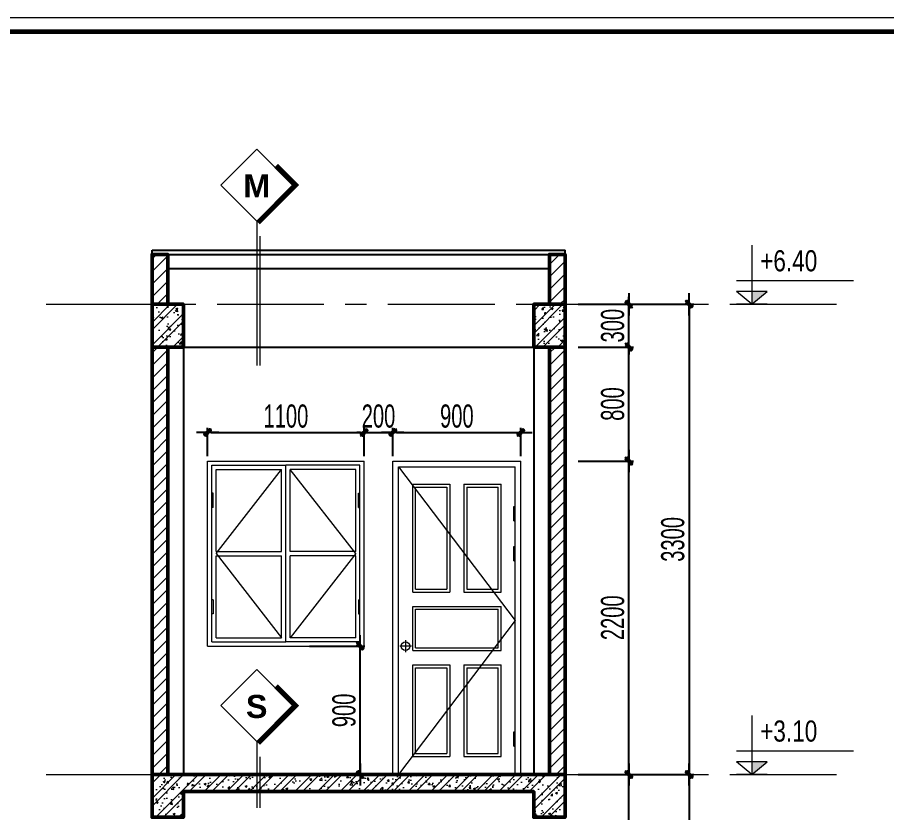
# Model space of a CAD drawing. Header units: millimetres. Extents: x 596422 to 1674380, y -367470 to 58862.
# Drawn here: x 711994 to 718096, y -7943 to -2363 of the extents above; entities that cross this region are included whole.
import ezdxf
from ezdxf.enums import TextEntityAlignment as Align

# ---------------------------------------------------------------- set-up
doc = ezdxf.new("R2010")
doc.units = ezdxf.units.MM
doc.header["$LTSCALE"] = 600
doc.header["$MEASUREMENT"] = 0
doc.linetypes.add('CENTER', pattern=[2, 1.25, -0.25, 0.25, -0.25])
doc.linetypes.add('CENTERX2', pattern=[4, 2.5, -0.5, 0.5, -0.5])
doc.layers.get('0').update_dxf_attribs({"lineweight": 0})
doc.layers.get('Defpoints').update_dxf_attribs({"lineweight": 0})
for name, color, linetype, lineweight in [('EG Dim', 8, 'Continuous', 18), ('LC Hatch', 252, 'Continuous', 9), ('LC Net thay', 7, 'Continuous', 25), ('NET KY HIEU', 31, 'Continuous', 20), ('truc', 76, 'CENTER', 9), ('VAT DUNG TV', 253, 'Continuous', 9), ('wall', 30, 'Continuous', 50)]:
    doc.layers.add(name, color=color, linetype=linetype, lineweight=lineweight)
doc.layers.add('Khungten_LCDI', color=7, linetype='Continuous')
doc.layers.add('Kichthuoc', color=9, linetype='Continuous')
doc.styles.add('CHU THUONG', font='chhbg.shx', dxfattribs={"width": 0.8, "height": 220})
doc.styles.add('CHU TO', font='VHARIALB.TTF')
doc.styles.add('HOATBIF', font='hoatbif.shx', dxfattribs={"width": 0.65})
doc.styles.add('Khungten', font='VHAVAN.TTF', dxfattribs={"width": 0.9, "height": 5000})
doc.styles.add('Title', font='VHAVAN.TTF', dxfattribs={"width": 0.8})
doc.dimstyles.new('1-100', dxfattribs={"dimscale": 300, "dimtxt": 1.2, "dimasz": 0.25, "dimexe": 0.5, "dimexo": 0, "dimgap": 0.3, "dimtad": 1, "dimdec": 0, "dimzin": 0, "dimdsep": 46, "dimtxsty": 'HOATBIF', "dimblk1": 'DOT', "dimblk2": 'DOT', "dimsah": 1, "dimcen": -1, "dimdle": 1, "dimclrd": 256, "dimclre": 256, "dimclrt": 4, "dimadec": 3, "dimazin": 2, "dimtfac": 0.333333, "dimtdec": 0, "dimtix": 1, "dimtmove": 2, "dimatfit": 3, "dimldrblk": 'DOT', "dimfxl": 1, "dimtvp": 0.833333, "dimtolj": 1, "dimtzin": 0, "dimarcsym": 0})
pattern_1 = [(50, (-1040.19, -467.82), (143.452037, -12.550427), [15, -165]), (355, (-1040.19, -467.82), (-27.750267, 150.438427), [12, -132]), (100.4514, (-1028.23, -468.86), (115.701876, 137.887908), [12.748038, -140.228422]), (46.1842, (-1040.19, -427.82), (213.44821, -33.103803), [22.5, -247.5]), (96.6356, (-1022.4, -430.57), (186.93254, 194.823574), [19.12206, -210.3426]), (351.1842, (-1040.19, -427.82), (186.93239, 194.82372), [18, -198]), (21, (-1020.19, -437.82), (119.38141, -80.523778), [15, -165]), (326, (-1020.19, -437.82), (48.663066, 145.03001), [12, -132]), (71.4514, (-1010.24, -444.53), (168.044526, 64.5061), [12.748038, -140.228422]), (37.5, (-1040.19, -467.816), (2.431971, 66.5787708), [0, -130.4, 0, -134, 0, -132.5]), (7.5, (-1040.19, -467.816), (52.6139075, 78.8823424), [0, -76.4, 0, -127.4, 0, -50.5]), (327.5, (-1084.79, -467.816), (106.7644872, -4.5109743), [0, -50, 0, -156, 0, -207]), (317.5, (-1104.79, -467.82), (116.637234, 20.020996), [0, -65, 0, -103.6, 0, -147])]
pattern_2 = [(45, (-1040.19, -467.82), (-79.549513, 79.549513), []), (45, (-987.16, -467.82), (-79.549513, 79.549513), [])]
pattern_3 = [(45, (-931020.71, -193675.22), (-44.1941738, 44.1941738), [])]

# ---------------------------------------------------------------- blocks, each defined once
blk = doc.blocks.new('LCDI-new')
at = {"layer": 'Defpoints', "lineweight": 0}
blk.add_lwpolyline([(-1626044.71, 488105.01), (-1626044.71, 488402.01), (-1625624.71, 488402.01), (-1625624.71, 488105.01)], close=True, dxfattribs=at)
at = {"layer": 'Khungten_LCDI', "color": 5, "lineweight": 60}
blk.add_lwpolyline([(-1626032.71, 488107.01), (-1626032.71, 488400.01), (-1625626.71, 488400.01), (-1625626.71, 488107.01)], close=True, dxfattribs=at)
at = {"color": 2, "style": 'Title', "width": 1.824646}
for tag, p, p2 in [('TENBANVE1', (-1625663.58, 488164.65), (-1625629.32, 488164.65)), ('TENBANVE2', (-1625663.58, 488157.89), (-1625629.32, 488157.89))]:
    blk.add_attdef(tag, text='', height=2.5, dxfattribs=at).set_placement(p, p2, align=Align.FIT)
at = {"color": 7, "style": 'Khungten', "width": 0.8}
for tag, p in [('REVISION', (-1625637.72, 488146.05)), ('NGAYHT', (-1625637.25, 488137.42))]:
    blk.add_attdef(tag, text='', height=2, dxfattribs=at).set_placement(p, align=Align.CENTER)
at = {"color": 2, "style": 'Title', "width": 0.7}
blk.add_attdef('SOBANVE', text='', height=2.5, dxfattribs=at).set_placement((-1625637.09, 488114.55), align=Align.CENTER)
blk = doc.blocks.new('coss')
at = {"layer": 'NET KY HIEU', "color": 7}
for p, q in [((0, 544), (0, 0)), ((937.7, 214.6), (-141.9, 214.6)), ((0, 0), (-141.4, 117.3)), ((141.4, 117.3), (-141.4, 117.3)), ((0, 0), (141.4, 117.3))]:
    blk.add_line(p, q, dxfattribs=at)
at = {"layer": 'NET KY HIEU', "color": 1, "ltscale": 600}
blk.add_line((141.9, 0), (-141.9, 0), dxfattribs=at)
at = {"layer": 'NET KY HIEU', "ltscale": 600}
blk.add_solid([(0, 0), (0, 117.3), (141.4, 117.3)], dxfattribs=at)
at = {"layer": 'NET KY HIEU', "color": 4, "style": 'CHU THUONG', "width": 0.8}
blk.add_attdef('%%P0.000', text='', height=194.6, dxfattribs=at).set_placement((76.9, 400.4), align=Align.MIDDLE_LEFT)
blk = doc.blocks.new('DOT')
at = {"layer": 'Kichthuoc'}
blk.add_line((-3, 0), (3, 0), dxfattribs=at)
at = {"layer": 'Kichthuoc', "color": 4}
blk.add_line((-1, -1), (1, 1), dxfattribs=at)
blk.add_lwpolyline([(0.5, 1), (-1, -0.5), (-0.5, -1), (1, 0.5)], close=True, dxfattribs=at)
blk = doc.blocks.new('*D162')
at = {"layer": 'Defpoints', "color": 0, "transparency": 16777216}
for p in [(715930.1, -4375.7), (715930.1, -7675.7), (716709.1, -7675.7)]:
    blk.add_point(p, dxfattribs=at)
at = {"layer": 'EG Dim', "lineweight": -2, "transparency": 16777216}
for p, q in [((715930.1, -4375.7), (716741.6, -4375.7)), ((716709.1, -4401.7), (716709.1, -7649.7)), ((715930.1, -7675.7), (716741.6, -7675.7))]:
    blk.add_line(p, q, dxfattribs=at)
at = {"layer": 'EG Dim', "lineweight": -2, "transparency": 16777216, "xscale": 26, "yscale": 26, "zscale": 26}
for p, rotation in [((716709.1, -4375.7), 90), ((716709.1, -7675.7), 270)]:
    blk.add_blockref('DOT', p, dxfattribs=dict(at, rotation=rotation))
at = {"layer": 'EG Dim', "color": 4, "transparency": 16777216, "insert": (716595.3, -6025.7), "char_height": 162.5, "attachment_point": 5, "rotation": 90, "style": 'HOATBIF'}
blk.add_mtext('\\A1;3300', dxfattribs=at)
blk = doc.blocks.new('_Dot')
at = {"color": 0, "linetype": 'ByBlock', "lineweight": -2}
blk.add_line((-0.5, 0), (-1, 0), dxfattribs=at)
at = {"color": 0, "linetype": 'ByBlock', "const_width": 0.5}
blk.add_lwpolyline([(-0.25, 0, 1), (0.25, 0, 1)], format="xyb", close=True, dxfattribs=at)
blk = doc.blocks.new('*D163')
at = {"layer": 'Defpoints', "color": 0, "transparency": 16777216}
for p in [(715930.1, -7675.7), (715930.1, -10975.7), (716709.1, -10975.7)]:
    blk.add_point(p, dxfattribs=at)
at = {"layer": 'EG Dim', "lineweight": -2, "transparency": 16777216}
for p, q in [((715930.1, -7675.7), (716741.6, -7675.7)), ((716709.1, -7701.7), (716709.1, -10949.7)), ((715930.1, -10975.7), (716741.6, -10975.7))]:
    blk.add_line(p, q, dxfattribs=at)
at = {"layer": 'EG Dim', "lineweight": -2, "transparency": 16777216, "xscale": 26, "yscale": 26, "zscale": 26}
for p, rotation in [((716709.1, -7675.7), 90), ((716709.1, -10975.7), 270)]:
    blk.add_blockref('DOT', p, dxfattribs=dict(at, rotation=rotation))
at = {"layer": 'EG Dim', "color": 4, "transparency": 16777216, "insert": (716595.3, -9325.7), "char_height": 162.5, "attachment_point": 5, "rotation": 90, "style": 'HOATBIF'}
blk.add_mtext('\\A1;3300', dxfattribs=at)
blk = doc.blocks.new('AE0A15')
for p, q in [((0, 0), (0, 2200)), ((0, 2200), (900, 2200)), ((900, 0), (900, 2200)), ((40, 2160), (860, 1080)), ((40, 2160), (860, 2160)), ((40, 0), (40, 2160)), ((860, 0), (860, 2160)), ((140, 2036.8), (400, 2036.8)), ((140, 1280.2), (140, 2036.8)), ((160, 2016.8), (380, 2016.8)), ((160, 1300.2), (160, 2016.8)), ((380, 2016.8), (380, 1300.2)), ((400, 2036.8), (400, 1280.2)), ((500, 2036.8), (760, 2036.8)), ((500, 2036.8), (500, 1280.2)), ((520, 2016.8), (740, 2016.8)), ((520, 2016.8), (520, 1300.2)), ((740, 1300.2), (740, 2016.8)), ((760, 1280.2), (760, 2036.8)), ((850, 1780), (850, 1880)), ((850, 1880), (860, 1880)), ((850, 1780), (860, 1780)), ((850, 1500), (850, 1600)), ((850, 1600), (860, 1600)), ((850, 1500), (860, 1500)), ((160, 1300.2), (380, 1300.2)), ((520, 1300.2), (740, 1300.2)), ((140, 1280.2), (400, 1280.2)), ((500, 1280.2), (760, 1280.2)), ((140, 1179.9), (760, 1179.9)), ((140, 869.9), (140, 1179.9)), ((160, 1159.9), (740, 1159.9)), ((160, 889.9), (160, 1159.9)), ((740, 889.9), (740, 1159.9)), ((760, 869.9), (760, 1179.9)), ((860, 1080), (40, 0)), ((90, 942.7), (90, 859.7)), ((131.8, 901.2), (50.7, 901.2)), ((140, 869.9), (760, 869.9)), ((160, 889.9), (740, 889.9)), ((140, 126.8), (140, 769.3)), ((140, 769.3), (400, 769.3)), ((160, 146.8), (160, 749.3)), ((160, 749.3), (380, 749.3)), ((380, 749.3), (380, 146.8)), ((400, 769.3), (400, 126.8)), ((500, 769.3), (500, 126.8)), ((500, 769.3), (760, 769.3)), ((520, 749.3), (520, 146.8)), ((520, 749.3), (740, 749.3)), ((740, 146.8), (740, 749.3)), ((760, 126.8), (760, 769.3)), ((850, 200), (850, 300)), ((850, 300), (860, 300)), ((850, 200), (860, 200)), ((140, 126.8), (400, 126.8)), ((160, 146.8), (380, 146.8)), ((500, 126.8), (760, 126.8)), ((520, 146.8), (740, 146.8)), ((0, 0), (900, 0))]:
    blk.add_line(p, q)
blk.add_circle((90, 900), 30)
blk = doc.blocks.new('AE0O05')
for p, q in [((-115, -400), (-115, 900)), ((-115, 900), (985, 900)), ((-85, -370), (-85, 870)), ((-85, 870), (435, 870)), ((435, -370), (435, 870)), ((955, 870), (435, 870)), ((435, -370), (435, 870)), ((955, -370), (955, 870)), ((985, -400), (985, 900)), ((-55, 840), (405, 840)), ((-55, 250), (405, 840)), ((-55, 265), (-55, 840)), ((405, 265), (405, 840)), ((925, 840), (465, 840)), ((925, 250), (465, 840)), ((465, 265), (465, 840)), ((925, 265), (925, 840)), ((-75, 673.4), (-85, 673.4)), ((-75, 573.4), (-75, 673.4)), ((945, 573.4), (945, 673.4)), ((945, 673.4), (955, 673.4)), ((-75, 573.4), (-85, 573.4)), ((945, 573.4), (955, 573.4)), ((-55, 265), (405, 265)), ((-55, 250), (405, -340)), ((925, 265), (465, 265)), ((925, 250), (465, -340)), ((-55, -340), (-55, 235)), ((-55, 235), (405, 235)), ((405, -340), (405, 235)), ((465, -340), (465, 235)), ((925, 235), (465, 235)), ((925, -340), (925, 235)), ((-75, -73.4), (-85, -73.4)), ((-75, -73.4), (-75, -173.4)), ((945, -73.4), (945, -173.4)), ((945, -73.4), (955, -73.4)), ((-75, -173.4), (-85, -173.4)), ((945, -173.4), (955, -173.4)), ((-55, -340), (405, -340)), ((925, -340), (465, -340)), ((-115, -400), (985, -400)), ((-85, -370), (435, -370)), ((955, -370), (435, -370))]:
    blk.add_line(p, q)
blk = doc.blocks.new('*U169')
at = {"layer": 'NET KY HIEU', "color": 1, "lineweight": -2, "ltscale": 600}
blk.add_line((30.4, -144.9), (30.4, -635.3), dxfattribs=at)
blk.add_wipeout([(0, 688.1), (-344, 344), (0, 0), (344, 344)])
at = {"layer": 'NET KY HIEU', "color": 7, "lineweight": -2, "ltscale": 600}
blk.add_line((0, 0), (0, -635.3), dxfattribs=at)
at = {"layer": 'NET KY HIEU', "color": 7, "linetype": 'Continuous', "lineweight": -2}
blk.add_lwpolyline([(0, 0), (344, 344), (0, 688.1), (-344, 344)], close=True, dxfattribs=at)
at = {"layer": 'NET KY HIEU', "linetype": 'Continuous', "lineweight": -2, "const_width": 44.2}
blk.add_lwpolyline([(15.6, -15.6), (375.3, 344), (187.7, 531.7)], dxfattribs=at)
at = {"layer": 'NET KY HIEU', "color": 4, "lineweight": -2, "style": 'CHU TO'}
blk.add_attdef('N1', text='', height=221.2, dxfattribs=at).set_placement((0, 336.2), align=Align.MIDDLE)
blk = doc.blocks.new('*U170')
at = {"layer": 'NET KY HIEU', "color": 1, "lineweight": -2, "ltscale": 600}
blk.add_line((30.4, -144.9), (30.4, -1381.5), dxfattribs=at)
blk.add_wipeout([(0, 688.1), (-344, 344), (0, 0), (344, 344)])
at = {"layer": 'NET KY HIEU', "color": 7, "lineweight": -2, "ltscale": 600}
blk.add_line((0, 0), (0, -1381.5), dxfattribs=at)
at = {"layer": 'NET KY HIEU', "color": 7, "linetype": 'Continuous', "lineweight": -2}
blk.add_lwpolyline([(0, 0), (344, 344), (0, 688.1), (-344, 344)], close=True, dxfattribs=at)
at = {"layer": 'NET KY HIEU', "linetype": 'Continuous', "lineweight": -2, "const_width": 44.2}
blk.add_lwpolyline([(15.6, -15.6), (375.3, 344), (187.7, 531.7)], dxfattribs=at)
at = {"layer": 'NET KY HIEU', "color": 4, "lineweight": -2, "style": 'CHU TO'}
blk.add_attdef('N1', text='', height=221.2, dxfattribs=at).set_placement((0, 336.2), align=Align.MIDDLE)
blk = doc.blocks.new('*D178')
at = {"layer": 'Defpoints', "color": 0, "transparency": 16777216}
for p in [(715930.1, -4375.7), (716286.8, -4375.7), (715930.1, -4675.7)]:
    blk.add_point(p, dxfattribs=at)
at = {"layer": 'EG Dim', "lineweight": -2, "transparency": 16777216}
for p, q in [((716286.8, -4349.7), (716286.8, -4323.7)), ((715930.1, -4375.7), (716319.3, -4375.7)), ((716286.8, -4675.7), (716286.8, -4375.7)), ((715930.1, -4675.7), (716319.3, -4675.7)), ((716286.8, -4701.7), (716286.8, -4727.7))]:
    blk.add_line(p, q, dxfattribs=at)
at = {"layer": 'EG Dim', "lineweight": -2, "transparency": 16777216, "xscale": 26, "yscale": 26, "zscale": 26}
for p, rotation in [((716286.8, -4375.7), 270), ((716286.8, -4675.7), 90)]:
    blk.add_blockref('DOT', p, dxfattribs=dict(at, rotation=rotation))
at = {"layer": 'EG Dim', "color": 4, "transparency": 16777216, "insert": (716173, -4525.7), "char_height": 162.5, "attachment_point": 5, "rotation": 90, "style": 'HOATBIF'}
blk.add_mtext('\\A1;300', dxfattribs=at)
blk = doc.blocks.new('*D179')
at = {"layer": 'Defpoints', "color": 0, "transparency": 16777216}
for p in [(715930.1, -4675.7), (716286.8, -4675.7), (715930.1, -5475.7)]:
    blk.add_point(p, dxfattribs=at)
at = {"layer": 'EG Dim', "lineweight": -2, "transparency": 16777216}
for p, q in [((715930.1, -4675.7), (716319.3, -4675.7)), ((716286.8, -5449.7), (716286.8, -4701.7)), ((715930.1, -5475.7), (716319.3, -5475.7))]:
    blk.add_line(p, q, dxfattribs=at)
at = {"layer": 'EG Dim', "lineweight": -2, "transparency": 16777216, "xscale": 26, "yscale": 26, "zscale": 26}
for p, rotation in [((716286.8, -4675.7), 90), ((716286.8, -5475.7), 270)]:
    blk.add_blockref('DOT', p, dxfattribs=dict(at, rotation=rotation))
at = {"layer": 'EG Dim', "color": 4, "transparency": 16777216, "insert": (716173, -5075.7), "char_height": 162.5, "attachment_point": 5, "rotation": 90, "style": 'HOATBIF'}
blk.add_mtext('\\A1;800', dxfattribs=at)
blk = doc.blocks.new('*D180')
at = {"layer": 'Defpoints', "color": 0, "transparency": 16777216}
for p in [(715930.1, -5475.7), (716286.8, -5475.7), (715930.1, -7675.7)]:
    blk.add_point(p, dxfattribs=at)
at = {"layer": 'EG Dim', "lineweight": -2, "transparency": 16777216}
for p, q in [((715930.1, -5475.7), (716319.3, -5475.7)), ((716286.8, -7649.7), (716286.8, -5501.7)), ((715930.1, -7675.7), (716319.3, -7675.7))]:
    blk.add_line(p, q, dxfattribs=at)
at = {"layer": 'EG Dim', "lineweight": -2, "transparency": 16777216, "xscale": 26, "yscale": 26, "zscale": 26}
for p, rotation in [((716286.8, -5475.7), 90), ((716286.8, -7675.7), 270)]:
    blk.add_blockref('DOT', p, dxfattribs=dict(at, rotation=rotation))
at = {"layer": 'EG Dim', "color": 4, "transparency": 16777216, "insert": (716173, -6575.7), "char_height": 162.5, "attachment_point": 5, "rotation": 90, "style": 'HOATBIF'}
blk.add_mtext('\\A1;2200', dxfattribs=at)
blk = doc.blocks.new('*D181')
at = {"layer": 'Defpoints', "color": 0, "transparency": 16777216}
for p in [(714429, -5274.9), (713329, -5442.1), (714429, -5442.1)]:
    blk.add_point(p, dxfattribs=at)
at = {"layer": 'EG Dim', "lineweight": -2, "transparency": 16777216}
for p, q in [((713329, -5442.1), (713329, -5242.4)), ((714429, -5442.1), (714429, -5242.4)), ((713355, -5274.9), (714403, -5274.9))]:
    blk.add_line(p, q, dxfattribs=at)
at = {"layer": 'EG Dim', "lineweight": -2, "transparency": 16777216, "xscale": 26, "yscale": 26, "zscale": 26, "rotation": 180}
blk.add_blockref('DOT', (713329, -5274.9), dxfattribs=at)
at = {"layer": 'EG Dim', "lineweight": -2, "transparency": 16777216, "xscale": 26, "yscale": 26, "zscale": 26}
blk.add_blockref('DOT', (714429, -5274.9), dxfattribs=at)
at = {"layer": 'EG Dim', "color": 4, "transparency": 16777216, "insert": (713879, -5161.2), "char_height": 162.5, "attachment_point": 5, "style": 'HOATBIF'}
blk.add_mtext('\\A1;1100', dxfattribs=at)
blk = doc.blocks.new('*D182')
at = {"layer": 'Defpoints', "color": 0, "transparency": 16777216}
for p in [(714629, -5274.9), (714429, -5442.1), (714629, -5442.1)]:
    blk.add_point(p, dxfattribs=at)
at = {"layer": 'EG Dim', "lineweight": -2, "transparency": 16777216}
for p, q in [((714429, -5442.1), (714429, -5242.4)), ((714629, -5442.1), (714629, -5242.4)), ((714403, -5274.9), (714377, -5274.9)), ((714429, -5274.9), (714629, -5274.9)), ((714655, -5274.9), (714681, -5274.9))]:
    blk.add_line(p, q, dxfattribs=at)
at = {"layer": 'EG Dim', "lineweight": -2, "transparency": 16777216, "xscale": 26, "yscale": 26, "zscale": 26}
blk.add_blockref('DOT', (714429, -5274.9), dxfattribs=at)
at = {"layer": 'EG Dim', "lineweight": -2, "transparency": 16777216, "xscale": 26, "yscale": 26, "zscale": 26, "rotation": 180}
blk.add_blockref('DOT', (714629, -5274.9), dxfattribs=at)
at = {"layer": 'EG Dim', "color": 4, "transparency": 16777216, "insert": (714529, -5161.2), "char_height": 162.5, "attachment_point": 5, "style": 'HOATBIF'}
blk.add_mtext('\\A1;200', dxfattribs=at)
blk = doc.blocks.new('*D183')
at = {"layer": 'Defpoints', "color": 0, "transparency": 16777216}
for p in [(715529, -5274.9), (714629, -5442.1), (715529, -5442.1)]:
    blk.add_point(p, dxfattribs=at)
at = {"layer": 'EG Dim', "lineweight": -2, "transparency": 16777216}
for p, q in [((714629, -5442.1), (714629, -5242.4)), ((715529, -5442.1), (715529, -5242.4)), ((714655, -5274.9), (715503, -5274.9))]:
    blk.add_line(p, q, dxfattribs=at)
at = {"layer": 'EG Dim', "lineweight": -2, "transparency": 16777216, "xscale": 26, "yscale": 26, "zscale": 26, "rotation": 180}
blk.add_blockref('DOT', (714629, -5274.9), dxfattribs=at)
at = {"layer": 'EG Dim', "lineweight": -2, "transparency": 16777216, "xscale": 26, "yscale": 26, "zscale": 26}
blk.add_blockref('DOT', (715529, -5274.9), dxfattribs=at)
at = {"layer": 'EG Dim', "color": 4, "transparency": 16777216, "insert": (715079, -5161.2), "char_height": 162.5, "attachment_point": 5, "style": 'HOATBIF'}
blk.add_mtext('\\A1;900', dxfattribs=at)
blk = doc.blocks.new('*D184')
at = {"layer": 'Defpoints', "color": 0, "transparency": 16777216}
for p in [(714044.3, -6775.7), (714400.9, -6775.7), (714044.3, -7675.7)]:
    blk.add_point(p, dxfattribs=at)
at = {"layer": 'EG Dim', "lineweight": -2, "transparency": 16777216}
for p, q in [((714044.3, -6775.7), (714433.4, -6775.7)), ((714400.9, -7649.7), (714400.9, -6801.7)), ((714044.3, -7675.7), (714433.4, -7675.7))]:
    blk.add_line(p, q, dxfattribs=at)
at = {"layer": 'EG Dim', "lineweight": -2, "transparency": 16777216, "xscale": 26, "yscale": 26, "zscale": 26}
for p, rotation in [((714400.9, -6775.7), 90), ((714400.9, -7675.7), 270)]:
    blk.add_blockref('DOT', p, dxfattribs=dict(at, rotation=rotation))
at = {"layer": 'EG Dim', "color": 4, "transparency": 16777216, "insert": (714287.2, -7225.7), "char_height": 162.5, "attachment_point": 5, "rotation": 90, "style": 'HOATBIF'}
blk.add_mtext('\\A1;900', dxfattribs=at)
blk = doc.blocks.new('*D186')
at = {"layer": 'Defpoints', "color": 0, "transparency": 16777216}
for p in [(715930.1, -7675.7), (716286.8, -7675.7), (715930.1, -8775.7)]:
    blk.add_point(p, dxfattribs=at)
at = {"layer": 'EG Dim', "lineweight": -2, "transparency": 16777216}
for p, q in [((715930.1, -7675.7), (716319.3, -7675.7)), ((716286.8, -8749.7), (716286.8, -7701.7)), ((715930.1, -8775.7), (716319.3, -8775.7))]:
    blk.add_line(p, q, dxfattribs=at)
at = {"layer": 'EG Dim', "lineweight": -2, "transparency": 16777216, "xscale": 26, "yscale": 26, "zscale": 26}
for p, rotation in [((716286.8, -7675.7), 90), ((716286.8, -8775.7), 270)]:
    blk.add_blockref('DOT', p, dxfattribs=dict(at, rotation=rotation))
at = {"layer": 'EG Dim', "color": 4, "transparency": 16777216, "insert": (716173, -8225.7), "char_height": 162.5, "attachment_point": 5, "rotation": 90, "style": 'HOATBIF'}
blk.add_mtext('\\A1;1100', dxfattribs=at)

msp = doc.modelspace()

# ---------------------------------------------------------------- hatches: boundary and pattern name
at = {"layer": 'LC Hatch', "ltscale": 2}
h = msp.add_hatch(dxfattribs=at)
h.set_pattern_fill('ANSI31', color=256, scale=500, double=1)
h.set_pattern_definition(pattern_3)
h.paths.add_polyline_path([(713049, -4025.7), (712939, -4025.7), (712939, -4375.7), (713049, -4375.7)])
h = msp.add_hatch(dxfattribs=at)
h.set_pattern_fill('ANSI31', color=256, scale=500, double=1)
h.set_pattern_definition(pattern_3)
h.paths.add_polyline_path([(715729.1, -4025.7), (715839.1, -4025.7), (715839.1, -4375.7), (715729.1, -4375.7)])
at = {"layer": 'LC Hatch'}
h = msp.add_hatch(dxfattribs=at)
h.set_pattern_fill('THEP', color=256, scale=300)
h.set_pattern_definition(pattern_2)
h.paths.add_polyline_path([(713159, -4675.7), (712939, -4675.7), (712939, -4375.7), (713159, -4375.7)])
h = msp.add_hatch(dxfattribs=at)
h.set_pattern_fill('AR-CONC', color=256, scale=20)
h.set_pattern_definition(pattern_1)
h.paths.add_polyline_path([(713159, -4675.7), (712939, -4675.7), (712939, -4375.7), (713159, -4375.7)])
h = msp.add_hatch(dxfattribs=at)
h.set_pattern_fill('THEP', color=256, scale=300)
h.set_pattern_definition(pattern_2)
h.paths.add_polyline_path([(715619.1, -4675.7), (715839.1, -4675.7), (715839.1, -4375.7), (715619.1, -4375.7)])
h = msp.add_hatch(dxfattribs=at)
h.set_pattern_fill('AR-CONC', color=256, scale=20)
h.set_pattern_definition(pattern_1)
h.paths.add_polyline_path([(715619.1, -4675.7), (715839.1, -4675.7), (715839.1, -4375.7), (715619.1, -4375.7)])
at = {"layer": 'LC Hatch', "ltscale": 2}
h = msp.add_hatch(dxfattribs=at)
h.set_pattern_fill('ANSI31', color=256, scale=500, double=1)
h.set_pattern_definition([(45, (-931020.71, -197074.92), (-44.1941738, 44.1941738), [])])
h.paths.add_polyline_path([(713049, -7675.7), (713049, -4675.7), (712939, -4675.7), (712939, -7675.7)])
h = msp.add_hatch(dxfattribs=at)
h.set_pattern_fill('ANSI31', color=256, scale=500, double=1)
h.set_pattern_definition([(45, (-928230.6, -197074.92), (-44.1941738, 44.1941738), [])])
h.paths.add_polyline_path([(715839.1, -7675.7), (715839.1, -4675.7), (715729.1, -4675.7), (715729.1, -7675.7)])
at = {"layer": 'LC Hatch'}
h = msp.add_hatch(dxfattribs=at)
h.set_pattern_fill('AR-CONC', color=256, scale=20)
h.set_pattern_definition(pattern_1)
h.paths.add_polyline_path([(715839.1, -7675.7), (712939, -7675.7), (712939, -7975.7), (713159, -7975.7), (713159, -7795.7), (715619.1, -7795.7), (715619.1, -7975.7), (715839.1, -7975.7)])
h = msp.add_hatch(dxfattribs=at)
h.set_pattern_fill('THEP', color=256, scale=300)
h.set_pattern_definition(pattern_2)
h.paths.add_polyline_path([(715839.1, -7675.7), (712939, -7675.7), (712939, -7975.7), (713159, -7975.7), (713159, -7795.7), (715619.1, -7795.7), (715619.1, -7975.7), (715839.1, -7975.7)])

# ---------------------------------------------------------------- linework, layer by layer
at = {"layer": 'LC Net thay'}
for p, q in [((712939, -3995.7), (715839.1, -3995.7)), ((712939, -4025.7), (712939, -3995.7)), ((712939, -4025.7), (715839.1, -4025.7)), ((715839.1, -4025.7), (715839.1, -3995.7)), ((713049, -4125.7), (715729.1, -4125.7)), ((713159, -4675.7), (713159, -7675.7)), ((713159, -4675.7), (715619.1, -4675.7)), ((715619.1, -4675.7), (715619.1, -7675.7))]:
    msp.add_line(p, q, dxfattribs=at)
at = {"layer": 'truc', "linetype": 'CENTERX2', "ltscale": 0.5}
for p, q in [((712195.4, -4375.7), (717859.3, -4375.7)), ((712195.4, -7675.7), (717859.3, -7675.7))]:
    msp.add_line(p, q, dxfattribs=at)
at = {"layer": 'wall'}
for points in [[(713049, -4375.7), (713049, -4025.7), (712939, -4025.7), (712939, -4375.7)], [(715729.1, -4375.7), (715729.1, -4025.7), (715839.1, -4025.7), (715839.1, -4375.7)], [(713159, -4675.7), (712939, -4675.7), (712939, -4375.7), (713159, -4375.7)], [(715619.1, -4675.7), (715839.1, -4675.7), (715839.1, -4375.7), (715619.1, -4375.7)], [(713049, -7675.7), (713049, -4675.7), (712939, -4675.7), (712939, -7675.7)], [(715839.1, -7675.7), (715839.1, -4675.7), (715729.1, -4675.7), (715729.1, -7675.7)]]:
    msp.add_lwpolyline(points, close=True, dxfattribs=at)
at = {"layer": 'wall', "ltscale": 2}
msp.add_lwpolyline([(715839.1, -7675.7), (712939, -7675.7), (712939, -7975.7), (713159, -7975.7), (713159, -7795.7), (715619.1, -7795.7), (715619.1, -7975.7), (715839.1, -7975.7)], close=True, dxfattribs=at)

# ---------------------------------------------------------------- block references
ref = msp.add_blockref('coss', (717149.6, -4375.7), dxfattribs=dict(xscale=0.7619999999999999, yscale=0.7619999999999999, zscale=0.7619999999999999))
ref.add_attrib('%%P0.000', '+6.40', dxfattribs={"layer": 'NET KY HIEU', "color": 3, "height": 148.3, "style": 'CHU THUONG', "width": 0.8}).set_placement((717208.1, -4070.6), align=Align.MIDDLE_LEFT)
ref = msp.add_blockref('coss', (717149.6, -7675.7), dxfattribs=dict(xscale=0.7619999999999999, yscale=0.7619999999999999, zscale=0.7619999999999999))
ref.add_attrib('%%P0.000', '+3.10', dxfattribs={"layer": 'NET KY HIEU', "color": 3, "height": 148.3, "style": 'CHU THUONG', "width": 0.8}).set_placement((717208.1, -7370.6), align=Align.MIDDLE_LEFT)
at = {"layer": 'Kichthuoc', "xscale": 50.00000000005321, "yscale": 50.00000000005321, "zscale": 50.00000000005321}
msp.add_blockref('LCDI-new', (82005434.1, -24422463), dxfattribs=at)
at = {"layer": 'VAT DUNG TV'}
for name, p in [('AE0O05', (713444, -6375.7)), ('AE0A15', (714629, -7675.7))]:
    msp.add_blockref(name, p, dxfattribs=at)

# ---------------------------------------------------------------- dimensions: what is measured, and where the dimension line sits
at = {"layer": 'EG Dim'}
for base, p1, p2, picture, middle in [((716709.1, -7675.7), (715930.1, -4375.7), (715930.1, -7675.7), '*D162', (716595.3, -6025.7)), ((716286.8, -4375.7), (715930.1, -4675.7), (715930.1, -4375.7), '*D178', (716173, -4525.7)), ((716286.8, -4675.7), (715930.1, -5475.7), (715930.1, -4675.7), '*D179', (716173, -5075.7)), ((716286.8, -5475.7), (715930.1, -7675.7), (715930.1, -5475.7), '*D180', (716173, -6575.7)), ((714400.9, -6775.7), (714044.3, -7675.7), (714044.3, -6775.7), '*D184', (714287.2, -7225.7)), ((716709.1, -10975.7), (715930.1, -7675.7), (715930.1, -10975.7), '*D163', (716595.3, -9325.7)), ((716286.8, -7675.7), (715930.1, -8775.7), (715930.1, -7675.7), '*D186', (716173, -8225.7))]:
    dim = msp.add_linear_dim(base=base, p1=p1, p2=p2, angle=90, dimstyle='1-100', override={"dimscale": 65, "dimtxt": 2.5, "dimasz": 0.4, "dimgap": 0.5}, dxfattribs=at)
    dim.commit()
    dim.dimension.update_dxf_attribs({"geometry": picture, "text_midpoint": middle})
for base, p1, p2, picture, middle in [((714429, -5274.9), (713329, -5442.1), (714429, -5442.1), '*D181', (713879, -5161.2)), ((714629, -5274.9), (714429, -5442.1), (714629, -5442.1), '*D182', (714529, -5161.2)), ((715529, -5274.9), (714629, -5442.1), (715529, -5442.1), '*D183', (715079, -5161.2))]:
    dim = msp.add_linear_dim(base=base, p1=p1, p2=p2, dimstyle='1-100', override={"dimscale": 65, "dimtxt": 2.5, "dimasz": 0.4, "dimgap": 0.5}, dxfattribs=at)
    dim.commit()
    dim.dimension.update_dxf_attribs({"geometry": picture, "text_midpoint": middle})

# ---------------------------------------------------------------- next in the draw order: block references
at = {"xscale": 0.7333333333604968, "yscale": 0.7333333333604968, "zscale": 0.7333333333604968}
for name, p, values in [('*U170', (713673.7, -3791.7), {'N1': 'M'}), ('*U169', (713673.7, -7444.4), {'N1': 'S'})]:
    msp.add_blockref(name, p, dxfattribs=at).add_auto_attribs(values)

doc.saveas('drawing.dxf')
